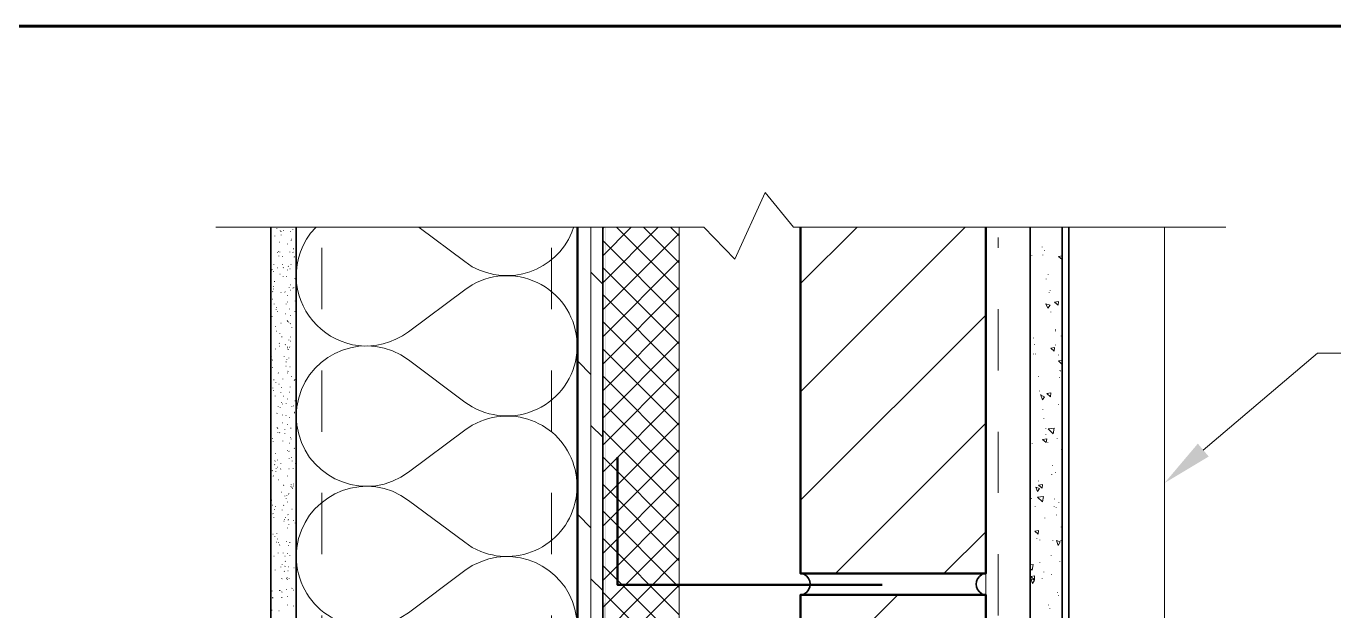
# Model space of a CAD drawing. Header units: inches. Extents: x 5 to 516, y -193 to 129.
# Drawn here: x 351.83 to 353.964, y -9.514 to -8.559 of the extents above; entities that cross this region are included whole.
import ezdxf

# ---------------------------------------------------------------- set-up
doc = ezdxf.new("R2010")
doc.units = ezdxf.units.IN
doc.header["$MEASUREMENT"] = 0
doc.linetypes.add('PDF_IMPORT', pattern=[1, 0.8, -0.2])
doc.layers.add('PDF6_Geometry', color=7, linetype='Continuous')
doc.layers.add('PDF6_Solid Fills', color=7, linetype='Continuous')

msp = doc.modelspace()

# ---------------------------------------------------------------- hatches: boundary and pattern name
at = {"layer": 'PDF6_Solid Fills', "transparency": 33554559}
msp.add_hatch(color=256, dxfattribs=at).paths.add_polyline_path([(352.7768121, -10.8211384), (352.7768121, -10.8155819), (353.0084785, -10.8155815), (353.0107008, -10.8105821), (353.1340341, -10.8100266), (353.1340341, -10.8050266), (353.0073675, -10.8050262), (353.0051453, -10.8105818), (352.7768121, -10.8105815), (352.7768121, -8.887805), (352.7757009, -8.887805), (352.775701, -9.5000261), (352.771812, -9.5000264), (352.771812, -10.8155819), (352.775701, -10.8155819), (352.775701, -10.8211384)])

# ---------------------------------------------------------------- linework, layer by layer
at = {"layer": 'PDF6_Geometry', "lineweight": 60}
msp.add_lwpolyline([(356.8940342, -11.7255821), (356.8940342, -8.5589156), (334.3940348, -8.5589156), (334.3940348, -12.3344711)], dxfattribs=at)
at = {"layer": 'PDF6_Geometry', "lineweight": 15}
for points in [[(352.1401456, -8.8872485), (352.9362567, -8.8872485), (352.9868123, -8.9394707), (353.0362567, -8.8305819), (353.0823678, -8.8872485), (353.7879234, -8.8872485)], [(352.2395899, -8.8900268), (352.2395899, -8.8894712)], [(352.2457008, -8.89336), (352.2451453, -8.8939155)], [(352.2468119, -8.8939149), (352.2462563, -8.8944705)], [(352.2501451, -8.892805), (352.2501451, -8.8933605)], [(352.2618118, -8.894471), (352.2618118, -8.8939155)], [(352.2657011, -8.8911378), (352.2657011, -8.8905823)], [(352.302923, -8.8878046), (352.2945896, -8.8966935)], [(352.4718121, -8.8878046), (352.5462566, -8.9433602), (352.5584788, -8.9516935)], [(352.720701, -8.8955824), (352.7234788, -8.8878046)], [(352.7312564, -10.8211384), (352.7312564, -8.887805)], [(352.7518122, -10.8211384), (352.7518122, -8.887805)], [(352.7712564, -8.8894707), (352.7729231, -8.887804)], [(352.7712564, -8.9339156), (352.8173676, -8.8878044)], [(352.7712564, -8.9778043), (352.8612564, -8.8878044)], [(352.7712564, -8.8878046), (352.7712564, -10.8211379), (352.8962564, -10.8211379), (352.8962564, -8.8878046)], [(352.7712564, -9.0222492), (352.8962564, -8.8972492)], [(352.8962564, -8.9894711), (352.7940342, -8.8878044)], [(352.8962564, -8.9455823), (352.8384787, -8.8878045)], [(352.8962564, -8.9011374), (352.8823676, -8.8878041)], [(353.0940341, -8.9789154), (353.1857007, -8.8878043)], [(353.0940341, -9.1561378), (353.3623674, -8.8878044)], [(353.3962564, -8.8878046), (353.3962564, -10.3211379), (353.4690342, -10.3211379), (353.4690342, -8.8878046)], [(353.5318121, -10.3211384), (353.6879232, -10.3211384), (353.6879232, -8.887805)], [(352.2295898, -8.9072488), (352.2295898, -8.9066933)], [(352.2362562, -8.9011374), (352.2362562, -8.901693)], [(352.2445897, -8.9116931), (352.2440342, -8.9116931)], [(352.2468119, -8.8994714), (352.2468119, -8.9000269)], [(352.256812, -8.9150263), (352.256812, -8.9144707)], [(352.2629229, -8.9083599), (352.2629229, -8.9089155)], [(352.263479, -8.9066939), (352.2629234, -8.9066939)], [(352.8962564, -9.033916), (352.7712564, -8.908916)], [(353.4884788, -8.9200267), (353.4884788, -8.9194711)], [(352.240701, -8.9283602), (352.240701, -8.9289158)], [(352.2423676, -8.9261381), (352.2423676, -8.9266936)], [(352.2429231, -8.9339156), (352.2429231, -8.9344711)], [(352.2445897, -8.9272492), (352.2445897, -8.9278047)], [(352.249034, -8.9350266), (352.2484785, -8.9350266)], [(352.2607008, -8.9278041), (352.2607008, -8.9272486)], [(352.2657011, -8.9278041), (352.2662567, -8.9283597)], [(352.2668122, -8.9222488), (352.2668122, -8.9228043)], [(352.2679233, -8.9361377), (352.2679233, -8.9355821)], [(352.2690343, -8.9355816), (352.2684788, -8.9355816)], [(353.4712565, -8.9339156), (353.4712565, -8.93336)], [(353.4895899, -8.9328045), (353.4895899, -8.9322489)], [(353.4923676, -8.925027), (353.4923676, -8.9244715)], [(353.5212564, -8.9339156), (353.5151453, -8.9350267)], [(353.5212564, -8.9394714), (353.5212564, -8.940027), (353.5151453, -8.935027)], [(352.2312564, -8.956138), (352.2318119, -8.9566936)], [(352.2334785, -8.9594712), (352.2340341, -8.9594712)], [(352.2345902, -8.9489155), (352.2345902, -8.9483599)], [(352.2412565, -8.9533598), (352.240701, -8.9533598)], [(352.248479, -8.9483605), (352.248479, -8.947805)], [(352.2501451, -8.9528048), (352.2495895, -8.9533604)], [(352.256812, -8.956693), (352.256812, -8.9572485)], [(352.2584786, -8.9505827), (352.2579231, -8.9511382)], [(352.2607008, -8.9550269), (352.2612563, -8.9550269)], [(352.2629229, -8.9483605), (352.2623673, -8.9483605)], [(352.7712564, -8.9800265), (352.751812, -8.960582)], [(352.7712564, -9.066138), (352.8962564, -8.941138)], [(352.8962564, -9.0778048), (352.7712564, -8.9528048)], [(352.2357012, -8.9755822), (352.2357012, -8.9761378)], [(352.2445897, -8.9639155), (352.2451453, -8.9639155)], [(352.2495901, -8.9678048), (352.2495901, -8.9683603)], [(352.2551454, -8.9678048), (352.2551454, -8.9683603)], [(352.2612563, -8.9811375), (352.2618119, -8.9811375)], [(352.2695899, -8.971138), (352.2690343, -8.9716935)], [(353.4951452, -8.972249), (353.4951452, -8.9716935)], [(353.4979232, -8.9644716), (353.4979232, -8.963916)], [(352.232923, -8.9922493), (352.2323674, -8.9928049)], [(352.232923, -9.0044711), (352.2323674, -9.0044711)], [(352.2340341, -8.9839158), (352.2334785, -8.9839158)], [(352.2340341, -8.9878051), (352.2340341, -8.9883606)], [(352.2462563, -8.9939154), (352.2468119, -8.9939154)], [(352.2523678, -8.9928043), (352.2529233, -8.9933599)], [(352.256812, -8.9989157), (352.256812, -8.9994713)], [(352.2595897, -8.9850268), (352.2595897, -8.9855824)], [(352.2623679, -8.9900272), (352.2618124, -8.9900272)], [(352.2657011, -8.9866929), (352.2662567, -8.9866929)], [(352.2673677, -8.9855818), (352.2673677, -8.9850263)], [(352.4545896, -9.0578046), (352.5462563, -8.9894713)], [(352.7712564, -9.1105818), (352.8962564, -8.9855818)], [(352.8962564, -9.1222486), (352.7712564, -8.9972486)], [(353.4995898, -8.9939154), (353.4995898, -8.9933598)], [(353.5012567, -8.9905822), (353.5012567, -8.9900266)], [(352.2295898, -9.0078043), (352.2295898, -9.0072487)], [(352.2301453, -9.0211382), (352.2301453, -9.0216937)], [(352.2351451, -9.0122485), (352.2351451, -9.0128041)], [(352.2384789, -9.0183599), (352.2390344, -9.0183599)], [(352.2384789, -9.0216931), (352.2384789, -9.0211376)], [(352.2412565, -9.0250263), (352.240701, -9.0250263)], [(352.2545899, -9.0122485), (352.2545899, -9.0128041)], [(352.256812, -9.0094714), (352.256812, -9.0089159)], [(352.2601452, -9.0205821), (352.2601452, -9.0211376)], [(352.2690343, -9.0244714), (352.2690343, -9.0250269)], [(352.2695899, -9.0078043), (352.2695899, -9.0072487)], [(352.7312564, -9.0233603), (352.7295897, -9.0216936)], [(353.4945897, -9.0122485), (353.4973675, -9.0194707), (353.5012564, -9.0144707)], [(353.5012567, -9.0144707), (353.49459, -9.0122484)], [(353.5023677, -9.0261374), (353.5023677, -9.0255819)], [(353.5151453, -9.0083595), (353.5145897, -9.0144707), (353.5084786, -9.0094707)], [(353.5151456, -9.0083604), (353.5084789, -9.0094715)], [(352.2318119, -9.0328038), (352.2318119, -9.0322482)], [(352.2468119, -9.0439156), (352.2462563, -9.0439156)], [(352.2534788, -9.0289156), (352.2529233, -9.0289156)], [(352.2562565, -9.0394713), (352.2568121, -9.0400269)], [(352.256812, -9.0411374), (352.256812, -9.0416929)], [(352.2590342, -9.0416935), (352.2584786, -9.042249)], [(352.2618118, -9.0444706), (352.2612563, -9.0450261)], [(352.2618118, -9.0316939), (352.2618118, -9.0311383)], [(352.2707009, -9.0450267), (352.2712565, -9.0455822)], [(352.7712564, -9.1544717), (352.8962564, -9.0294717)], [(352.8962564, -9.1661374), (352.7712564, -9.0411374)], [(353.0940341, -9.332804), (353.3962563, -9.0305818)], [(352.2373678, -9.0494709), (352.2373678, -9.0500265)], [(352.2384789, -9.0566934), (352.2390344, -9.0566934)], [(352.2445897, -9.0611377), (352.2445897, -9.0605821)], [(352.2479229, -9.066138), (352.2473674, -9.066138)], [(352.2618118, -9.066138), (352.2618118, -9.0666936)], [(352.264034, -9.050582), (352.264034, -9.0511375)], [(353.4740344, -9.0683602), (353.4740344, -9.0678046)], [(353.5101452, -9.0544713), (353.5101452, -9.0539157)], [(353.5101452, -9.0566934), (353.5101452, -9.0561379)], [(353.5195898, -9.065027), (353.5195898, -9.0644714)], [(352.2373678, -9.0861372), (352.2373678, -9.0855817)], [(352.2434787, -9.0766937), (352.2440342, -9.0772493)], [(352.2445897, -9.081693), (352.2440342, -9.081693)], [(352.2534788, -9.0789159), (352.2529233, -9.0794714)], [(352.256812, -9.0833601), (352.256812, -9.0828046)], [(352.256812, -9.0861372), (352.256812, -9.0855817)], [(352.2584786, -9.0861372), (352.2584786, -9.0866928)], [(352.2590342, -9.0716934), (352.2590342, -9.0711378)], [(352.2607008, -9.082804), (352.2601452, -9.0833596)], [(352.2618118, -9.0733605), (352.2612563, -9.0733605)], [(352.7712564, -9.1989155), (352.8962564, -9.0739155)], [(352.8962564, -9.2105823), (352.7712564, -9.0855823)], [(353.475701, -9.0789159), (353.475701, -9.0783603)], [(353.5084786, -9.0833601), (353.5023675, -9.0844712)], [(353.5084786, -9.0833604), (353.5079231, -9.0894716), (353.5023675, -9.0844716)], [(353.5101452, -9.0800269), (353.5101452, -9.0794714)], [(352.2301453, -9.0989162), (352.2307009, -9.0994717)], [(352.2323675, -9.1039154), (352.2318119, -9.104471)], [(352.2512567, -9.0983601), (352.2512567, -9.0989156)], [(352.2545899, -9.1072486), (352.2540343, -9.1072486)], [(352.2545899, -9.1078047), (352.2545899, -9.1072492)], [(352.255701, -9.1039154), (352.255701, -9.1033599)], [(352.2590342, -9.1005822), (352.2590342, -9.1011378)], [(352.7518122, -9.1278039), (352.7312567, -9.1066928)], [(353.4740344, -9.0944708), (353.4740344, -9.0939152)], [(353.4773676, -9.0944708), (353.4773676, -9.0939152)], [(353.5212564, -9.1044715), (353.5151453, -9.1055826)], [(353.5212564, -9.1111379), (353.5151453, -9.1055823)], [(353.5151456, -9.0961379), (353.5151456, -9.0955824)], [(353.7512567, -9.2511379), (353.9373678, -9.0928045), (354.0879233, -9.0928045)], [(352.2301453, -9.1211375), (352.2295898, -9.1211375)], [(352.2323675, -9.1155822), (352.2323675, -9.1161377)], [(352.2418121, -9.1250268), (352.2423676, -9.1255823)], [(352.2540344, -9.113915), (352.2545899, -9.113915)], [(352.256812, -9.1250268), (352.256812, -9.1255823)], [(352.2579231, -9.1222486), (352.2573675, -9.1228041)], [(352.2612563, -9.1150272), (352.2607007, -9.1150272)], [(352.264034, -9.1311382), (352.2634784, -9.1311382)], [(352.7712564, -9.2433604), (352.8962564, -9.1178048)], [(352.8962564, -9.255026), (352.7712564, -9.130026)], [(353.4823674, -9.1316932), (353.4823674, -9.1311376)], [(353.5168122, -9.1328043), (353.5168122, -9.1322487)], [(353.5173677, -9.1211375), (353.5173677, -9.1205819)], [(353.5184788, -9.1222486), (353.5184788, -9.121693)], [(353.5207009, -9.1155822), (353.5207009, -9.1150266)], [(352.232923, -9.1494714), (352.232923, -9.1500269)], [(352.2340341, -9.1539156), (352.2340341, -9.1544712)], [(352.2345902, -9.1366935), (352.2345902, -9.136138)], [(352.2379234, -9.1405828), (352.2379234, -9.1411384)], [(352.2429231, -9.1433599), (352.2434787, -9.1433599)], [(352.2473674, -9.1489153), (352.2473674, -9.1494708)], [(352.249034, -9.1355825), (352.249034, -9.1350269)], [(352.2612563, -9.1483603), (352.2612563, -9.1478047)], [(352.2684788, -9.1366935), (352.2679232, -9.1372491)], [(352.2690343, -9.1355825), (352.2690343, -9.136138)], [(352.2368123, -9.1633603), (352.2368123, -9.1628047)], [(352.2462563, -9.1572488), (352.2462563, -9.1566933)], [(352.2473674, -9.1733599), (352.2468119, -9.1733599)], [(352.248479, -9.1761381), (352.248479, -9.1755825)], [(352.2501451, -9.1633603), (352.2495895, -9.1633603)], [(352.2545899, -9.175027), (352.2545899, -9.1755826)], [(352.256812, -9.1672484), (352.256812, -9.167804)], [(352.2607008, -9.1566939), (352.2601452, -9.1566939)], [(352.2690343, -9.1705828), (352.2695899, -9.1705828)], [(352.7712564, -9.2872492), (352.8962564, -9.1622492)], [(352.8962564, -9.2989159), (352.7712564, -9.173916)], [(353.4840343, -9.1550267), (353.4840343, -9.1544711)], [(353.4862564, -9.160582), (353.4862564, -9.1600265)], [(353.4923676, -9.1639152), (353.4862565, -9.161693)], [(353.4923677, -9.1639156), (353.4890344, -9.1689156), (353.4862566, -9.1616934)], [(353.5023677, -9.1578038), (353.4957011, -9.1589149)], [(353.5023678, -9.1578041), (353.5018122, -9.1639152), (353.4957011, -9.1589152)], [(352.2401455, -9.1905819), (352.2395899, -9.1911375)], [(352.2418121, -9.1794713), (352.2418121, -9.1800268)], [(352.2451453, -9.1816934), (352.2451453, -9.182249)], [(352.248479, -9.1933602), (352.248479, -9.1939157)], [(352.2540344, -9.1944712), (352.2545899, -9.1944712)], [(352.264034, -9.1794713), (352.264034, -9.1800268)], [(352.2668122, -9.1789152), (352.2673677, -9.1789152)], [(352.2684788, -9.1894709), (352.2679232, -9.1894709)], [(352.2684788, -9.1905819), (352.2684788, -9.1900264)], [(352.2723677, -9.1805827), (352.2712566, -9.1955827), (352.2723677, -9.2105827)], [(353.4895899, -9.1850266), (353.4895899, -9.1844711)], [(353.5151456, -9.1766931), (353.5151456, -9.1761375)], [(352.2401455, -9.2150265), (352.2401455, -9.214471)], [(352.240701, -9.2155826), (352.2412566, -9.2161382)], [(352.2479229, -9.206693), (352.2484785, -9.206693)], [(352.2523678, -9.2178047), (352.2523678, -9.2172492)], [(352.256812, -9.2094712), (352.256812, -9.2100267)], [(352.2601452, -9.1983605), (352.2601452, -9.197805)], [(352.2623679, -9.2155826), (352.2623679, -9.2150271)], [(352.2623679, -9.2161376), (352.2623679, -9.215582)], [(352.4418121, -9.2955827), (352.4545899, -9.2872493), (352.5462566, -9.2183604)], [(352.7712564, -9.2300265), (352.751812, -9.2111376)], [(352.7712564, -9.331693), (352.8962564, -9.206693)], [(352.8962564, -9.3433597), (352.7712564, -9.2183597)], [(353.1512565, -9.4528048), (353.3962565, -9.2072492)], [(353.4912565, -9.2000266), (353.4912565, -9.199471)], [(353.4945897, -9.2161376), (353.4945897, -9.215582)], [(353.5079231, -9.2155823), (353.5062565, -9.2244711), (353.4979231, -9.2166934)], [(353.5079231, -9.2155826), (353.4979231, -9.2166937)], [(352.2323675, -9.2322486), (352.2323675, -9.231693)], [(352.2334785, -9.2378051), (352.2334785, -9.2372495)], [(352.2412565, -9.222804), (352.2412565, -9.2222484)], [(352.2445897, -9.222249), (352.2440342, -9.2228046)], [(352.249034, -9.2366929), (352.249034, -9.2361373)], [(352.2523678, -9.2233601), (352.2523678, -9.2239156)], [(352.2618118, -9.2311375), (352.2618118, -9.230582)], [(352.2629229, -9.2328047), (352.2629229, -9.2333603)], [(353.4957008, -9.2328039), (353.4951452, -9.238915), (353.4890341, -9.233915)], [(353.4957008, -9.2328047), (353.4890341, -9.2339158)], [(353.4945897, -9.2261383), (353.4945897, -9.2255828)], [(353.4973674, -9.238915), (353.4973674, -9.2383594)], [(353.5129231, -9.2322486), (353.5129231, -9.231693)], [(352.2373678, -9.2566932), (352.2379234, -9.2566932)], [(352.256812, -9.251694), (352.256812, -9.2511384)], [(352.2590342, -9.2528039), (352.2595897, -9.2533594)], [(352.2601452, -9.2400272), (352.2595897, -9.2400272)], [(352.2679233, -9.2478047), (352.2684788, -9.2483602)], [(352.2707009, -9.2544711), (352.2707009, -9.2550266)], [(352.7712564, -9.3755818), (352.8962564, -9.2505818)], [(353.471812, -9.2405822), (353.471812, -9.2400266)], [(353.5212564, -9.2528039), (353.5201453, -9.2494706)], [(353.5212564, -9.2500268), (353.5201453, -9.2494712)], [(352.2357012, -9.2744714), (352.2362568, -9.2750269)], [(352.2368123, -9.2689149), (352.2362567, -9.2694705)], [(352.2384789, -9.2816939), (352.2384789, -9.2811383)], [(352.240701, -9.2789156), (352.2401455, -9.2789156)], [(352.240701, -9.2672489), (352.240701, -9.2678044)], [(352.2462563, -9.2816939), (352.2457008, -9.2822494)], [(352.2462563, -9.2733603), (352.2462563, -9.2728047)], [(352.2595897, -9.2816939), (352.2590341, -9.2816939)], [(352.2595897, -9.2650267), (352.2595897, -9.2644712)], [(352.263479, -9.2633596), (352.263479, -9.2639151)], [(352.2645901, -9.2689149), (352.2645901, -9.2694705)], [(352.2662567, -9.2811378), (352.2662567, -9.2816933)], [(352.2701454, -9.2728042), (352.2701454, -9.2733598)], [(352.7312564, -9.2733603), (352.7295897, -9.2716936)], [(352.8962564, -9.3872485), (352.7712564, -9.2622485)], [(353.5051454, -9.2766935), (353.5051454, -9.2761379)], [(352.2318119, -9.284471), (352.2323675, -9.2850265)], [(352.2334785, -9.2933606), (352.2340341, -9.2939162)], [(352.2379234, -9.2866931), (352.2379234, -9.2861375)], [(352.2418121, -9.2994709), (352.2423676, -9.2994709)], [(352.256812, -9.2933606), (352.256812, -9.2939162)], [(352.7712564, -9.4200266), (352.8962564, -9.2950267)], [(353.4690341, -9.2905824), (353.4690341, -9.2900268)], [(353.4823674, -9.301693), (353.4823674, -9.3011375)], [(353.5034788, -9.2916935), (353.5034788, -9.2911379)], [(353.5040343, -9.2916935), (353.5040343, -9.2911379)], [(353.5101452, -9.2878042), (353.5101452, -9.2872486)], [(352.2473674, -9.3200262), (352.2468119, -9.3200262)], [(352.2501456, -9.308915), (352.2507012, -9.3083594), (352.2501456, -9.3083594)], [(352.255701, -9.3250266), (352.255701, -9.3255821)], [(352.2590342, -9.3233605), (352.2584786, -9.3233605)], [(352.2590342, -9.3228044), (352.2590342, -9.3222489)], [(352.2623679, -9.3100266), (352.2629235, -9.3105822)], [(352.2629229, -9.3066934), (352.2629229, -9.307249)], [(352.264034, -9.3116938), (352.2645895, -9.3122493)], [(352.2651456, -9.3139159), (352.26459, -9.3139159)], [(352.2668122, -9.3061373), (352.2668122, -9.3066929)], [(352.2668122, -9.3094716), (352.2668122, -9.3100272)], [(352.8962564, -9.4316934), (352.7712564, -9.3066934)], [(353.4840342, -9.3139151), (353.4807008, -9.3189151), (353.477923, -9.3116929)], [(353.4840343, -9.3139159), (353.4779232, -9.3116937)], [(353.4890344, -9.3072487), (353.4884788, -9.3133598), (353.4823677, -9.3083598)], [(353.4890344, -9.3072495), (353.4823677, -9.3083606)], [(352.2307009, -9.3305819), (352.2301453, -9.3311374)], [(352.2307009, -9.3333601), (352.2307009, -9.3328046)], [(352.232923, -9.3411376), (352.2323674, -9.3411376)], [(352.2373678, -9.3433597), (352.2373678, -9.3439153)], [(352.2507012, -9.3411376), (352.2501456, -9.3416931)], [(352.2523678, -9.3261376), (352.2523678, -9.3255821)], [(352.2545899, -9.3300269), (352.2545899, -9.3294714)], [(352.256812, -9.3355823), (352.256812, -9.3361378)], [(352.7712564, -9.4639154), (352.8962564, -9.3389154)], [(353.4707009, -9.3300269), (353.4707009, -9.3294714)], [(353.4768121, -9.3439158), (353.4768121, -9.3433603)], [(353.490701, -9.3266934), (353.4890344, -9.3355823), (353.480701, -9.3278045)], [(353.490701, -9.3266937), (353.480701, -9.3278048)], [(353.5079231, -9.3433597), (353.5079231, -9.3428042)], [(353.5084786, -9.331138), (353.5084786, -9.3305824)], [(353.5112563, -9.3450269), (353.5112563, -9.3444713)], [(353.5157011, -9.3372494), (353.5157011, -9.3366939)], [(352.232923, -9.3544715), (352.2334785, -9.3550271)], [(352.2345902, -9.3616929), (352.2345902, -9.3611373)], [(352.2362562, -9.3483601), (352.2357006, -9.3483601)], [(352.2479229, -9.3494711), (352.2479229, -9.3489156)], [(352.2512567, -9.3672493), (352.2507012, -9.3672493)], [(352.2518122, -9.363915), (352.2518122, -9.3644706)], [(352.2540344, -9.3611379), (352.2534788, -9.3611379)], [(352.2573676, -9.3561375), (352.2579231, -9.3566931)], [(352.2579231, -9.3655822), (352.2579231, -9.3650266)], [(352.2584786, -9.3650272), (352.2584786, -9.3644716)], [(352.2645901, -9.347804), (352.2640345, -9.347804)], [(352.2668122, -9.3655822), (352.2668122, -9.3661377)], [(352.7518122, -9.3778039), (352.7312567, -9.3566928)], [(352.8962564, -9.4755822), (352.7712564, -9.3505822)], [(353.4929231, -9.362249), (353.4929231, -9.3616934)], [(353.5118121, -9.3572486), (353.5118121, -9.356693)], [(352.232923, -9.3883596), (352.2334785, -9.3883596)], [(352.2395899, -9.3866935), (352.2395899, -9.3872491)], [(352.256812, -9.3778039), (352.256812, -9.3783594)], [(352.2590342, -9.3733596), (352.2590342, -9.3728041)], [(352.2695899, -9.3705825), (352.2695899, -9.370027)], [(352.2707009, -9.3828042), (352.2707009, -9.3822487)], [(352.7712564, -9.5083603), (352.8962564, -9.3833603)], [(353.327923, -9.4528048), (353.3962564, -9.3844715)], [(353.4823674, -9.3822485), (353.4818119, -9.3883596), (353.4762563, -9.3833596)], [(353.4823674, -9.3822493), (353.4762563, -9.3833604)], [(353.5195898, -9.3772489), (353.5195898, -9.3766934)], [(352.2362562, -9.3922489), (352.2362562, -9.3916933)], [(352.2390344, -9.4016935), (352.2384789, -9.4016935)], [(352.240701, -9.3961382), (352.240701, -9.3966937)], [(352.2423676, -9.4022485), (352.2423676, -9.4016929)], [(352.2445897, -9.4055817), (352.2440342, -9.4061372)], [(352.2551454, -9.4005824), (352.2551454, -9.401138)], [(352.2584786, -9.4066939), (352.2579231, -9.4066939)], [(352.2607008, -9.402804), (352.2607008, -9.4022485), (352.2607008, -9.4016929)], [(352.2712565, -9.4033595), (352.2712565, -9.402804)], [(352.8962564, -9.5200271), (352.7712564, -9.3950271)], [(353.4795898, -9.3955821), (353.4795898, -9.3950265)], [(353.4845898, -9.3983603), (353.4845898, -9.3978047)], [(353.5057009, -9.3989153), (353.5057009, -9.3983597)], [(353.5179231, -9.4011383), (353.5145897, -9.4066939), (353.511812, -9.3989161)], [(353.5179232, -9.4011374), (353.5118121, -9.3989152)], [(353.5190343, -9.3994714), (353.5190343, -9.3989158)], [(352.2351451, -9.4244709), (352.2345896, -9.4244709)], [(352.2418121, -9.4189156), (352.2418121, -9.4194711)], [(352.2495901, -9.4189156), (352.2495901, -9.4194711)], [(352.2523678, -9.4244709), (352.2529233, -9.4244709)], [(352.256812, -9.4200266), (352.256812, -9.4205822)], [(352.2607008, -9.4233598), (352.2607008, -9.4239154)], [(352.7712564, -9.5528041), (352.8962564, -9.4272486)], [(353.5029233, -9.4233598), (353.5029233, -9.4228043)], [(353.5207009, -9.4233598), (353.5207009, -9.4228043)], [(352.2368123, -9.4466934), (352.2368123, -9.4472489)], [(352.2462563, -9.441693), (352.2462563, -9.4422486)], [(352.2479229, -9.4372487), (352.2479229, -9.4378043)], [(352.2512567, -9.4489155), (352.2518123, -9.449471)], [(352.2529233, -9.4405819), (352.2523677, -9.4411375)], [(352.2534788, -9.4322495), (352.2529233, -9.4328051)], [(352.2579231, -9.4483605), (352.2573675, -9.4483605)], [(352.2579231, -9.441693), (352.2584787, -9.441693)], [(352.2679233, -9.4433602), (352.2673677, -9.4433602)], [(352.8962564, -9.5644709), (352.7712564, -9.4394709)], [(353.4734787, -9.4378039), (353.471812, -9.4472483), (353.4690342, -9.4444705)], [(353.4734789, -9.4378048), (353.4690344, -9.4383604)], [(353.4845898, -9.4350266), (353.4845898, -9.434471)], [(353.4912565, -9.4505827), (353.4912565, -9.4500271)], [(353.5173677, -9.4328045), (353.5173677, -9.4322489)], [(352.2473674, -9.4605822), (352.247923, -9.4611378)], [(352.255701, -9.4605822), (352.2551454, -9.4611378)], [(352.2562565, -9.4583601), (352.2562565, -9.4589157)], [(352.256812, -9.4622494), (352.256812, -9.4616939)], [(352.2595897, -9.4600273), (352.2595897, -9.4605828)], [(352.7712564, -9.4805826), (352.751812, -9.4611381)], [(352.7712564, -9.5966929), (352.8962564, -9.4716929)], [(353.4757009, -9.4633603), (353.4723675, -9.4689158), (353.4695898, -9.461138)], [(353.475701, -9.456693), (353.4695899, -9.4578041)], [(353.475701, -9.4566933), (353.475701, -9.4628044), (353.4695899, -9.4578044)], [(353.475701, -9.4633593), (353.4695899, -9.4611371)], [(353.4884788, -9.4611372), (353.4884788, -9.4605817)], [(353.5034788, -9.4544708), (353.5034788, -9.4539153)], [(352.2295898, -9.48836), (352.2295898, -9.4889156)], [(352.2301453, -9.4850268), (352.2307009, -9.4850268)], [(352.2318119, -9.4811375), (352.2318119, -9.4816931)], [(352.232923, -9.4922493), (352.2323674, -9.4928049)], [(352.232923, -9.4916932), (352.232923, -9.4911377)], [(352.2434787, -9.4805826), (352.2440342, -9.4805826)], [(352.2451453, -9.4800265), (352.2451453, -9.480582)], [(352.2473674, -9.4828047), (352.247923, -9.4833603)], [(352.2479229, -9.4916932), (352.2473674, -9.4916932)], [(352.2551454, -9.4789154), (352.2551454, -9.479471)], [(352.2573676, -9.4900272), (352.256812, -9.4900272)], [(352.2645901, -9.4766933), (352.2640345, -9.4772488)], [(352.2668122, -9.4800265), (352.2662566, -9.4800265)], [(352.8962564, -9.6083597), (352.7712564, -9.4833597)], [(353.0940341, -9.6461382), (353.252923, -9.4872493)], [(353.5134787, -9.4839158), (353.5134787, -9.4833602)], [(353.5151456, -9.48836), (353.5151456, -9.4878045)], [(352.2312564, -9.5122485), (352.2318119, -9.5122485)], [(352.2434787, -9.5133596), (352.2429231, -9.5133596)], [(352.256812, -9.5039161), (352.256812, -9.5044716)], [(352.2668122, -9.5061382), (352.2668122, -9.5055827)], [(352.2707009, -9.4983596), (352.2707009, -9.4978041)], [(353.4984787, -9.504471), (353.4984787, -9.5039155)], [(353.5007009, -9.5100264), (353.5007009, -9.5094708)]]:
    msp.add_lwpolyline(points, dxfattribs=at)
at = {"layer": 'PDF6_Geometry', "lineweight": 35}
for points in [[(352.2712565, -8.8878046), (352.2712565, -10.7794713), (352.2295898, -10.7794713)], [(352.2295898, -10.7794717), (352.2295898, -8.887805)], [(352.7712564, -8.8878046), (352.7712564, -10.8211379), (352.7295898, -10.8211379), (352.7295898, -8.8878046)], [(353.531812, -8.8878046), (353.531812, -10.3211379), (353.5212564, -10.3211379), (353.5212564, -8.8878046), (353.5212564, -10.3211379), (353.4690342, -10.3211379), (353.4690342, -8.8878046)], [(353.0995896, -9.4539156), (353.0940341, -9.4528045)], [(353.3962564, -9.4528048), (353.3907009, -9.4539159)], [(353.0940341, -9.487249), (353.0995896, -9.4861378)], [(353.3907009, -9.4861381), (353.3962564, -9.4872492)]]:
    msp.add_lwpolyline(points, dxfattribs=at)
at = {"layer": 'PDF6_Geometry', "linetype": 'PDF_IMPORT', "lineweight": 15, "ltscale": 0.083889}
for points in [[(352.3129231, -10.8211384), (352.3129231, -8.8878045)], [(352.6879231, -10.8211384), (352.6879231, -8.8878045)]]:
    msp.add_lwpolyline(points, dxfattribs=at)
at = {"layer": 'PDF6_Geometry', "lineweight": 50}
for points in [[(353.3962564, -8.8878046), (353.3962564, -9.4528046), (353.0940342, -9.4528046), (353.0940342, -8.8878046)], [(353.2273676, -9.4711379), (352.7951454, -9.4711379), (352.7951454, -9.2628046)]]:
    msp.add_lwpolyline(points, dxfattribs=at)
at = {"layer": 'PDF6_Geometry', "linetype": 'PDF_IMPORT', "lineweight": 15, "ltscale": 0.041667}
msp.add_lwpolyline([(353.416812, -10.3211384), (353.416812, -8.9039156)], dxfattribs=at)
at = {"layer": 'PDF6_Geometry', "lineweight": 15}
for points in [[(352.7290342, -9.0916937), (352.7295898, -9.0766937, 0.560279444), (352.5584787, -8.9811381), (352.5462565, -8.9894715)], [(352.4418121, -9.0955827), (352.4545899, -9.103916), (352.5462566, -9.1728049), (352.5584788, -9.1805827, 0.561507188), (352.7295899, -9.0850271), (352.7290343, -9.0705827)], [(352.4418121, -9.3250268), (352.4545899, -9.3333602), (352.5462566, -9.4016935), (352.5584788, -9.4100268), (352.5723677, -9.4166935, 0.48871545), (352.7284788, -9.3250268), (352.7295899, -9.3100268), (352.7284788, -9.2955824, 0.493464642), (352.5723677, -9.2039157), (352.5584788, -9.2105824), (352.5462566, -9.2183602)], [(352.2723677, -9.4100268), (352.2712566, -9.4250268), (352.2723677, -9.4394713, 0.535424118), (352.4418121, -9.5244713), (352.4545899, -9.5166935), (352.5462566, -9.4478049), (352.5584788, -9.4394715), (352.5723677, -9.4333604)]]:
    msp.add_lwpolyline(points, format="xyb", dxfattribs=at)
at = {"layer": 'PDF6_Geometry', "lineweight": 50}
msp.add_lwpolyline([(353.0940341, -10.1194712), (353.0940341, -9.487249), (353.3962563, -9.487249), (353.3962563, -10.1194712)], close=True, dxfattribs=at)
at = {"layer": 'PDF6_Geometry', "lineweight": 15}
msp.add_lwpolyline([(352.2707009, -9.496693), (352.2707009, -9.4961375)], close=True, dxfattribs=at)
for points in [[(352.2945896, -8.8966935), (352.2174693, -9.0054435), (352.3452378, -9.1351842), (352.4545896, -9.0578046)], [(352.5584788, -8.9516935), (352.6187473, -8.9849528), (352.6947843, -8.9590361), (352.720701, -8.8955824)], [(352.4418121, -9.0955827), (352.371201, -9.0560919), (352.2821732, -9.1007586), (352.2723677, -9.1805827)], [(352.2723677, -9.2105827), (352.2821732, -9.2904067), (352.371201, -9.3350826), (352.4418121, -9.2955827)], [(352.4418121, -9.3250268), (352.3718492, -9.2847768), (352.2818121, -9.3304713), (352.2723677, -9.4100268)], [(352.7284788, -9.5244715), (352.7195251, -9.4507956), (352.6407195, -9.4048604), (352.5723677, -9.4333604)]]:
    msp.add_open_spline(points, degree=3, dxfattribs=at)
at = {"layer": 'PDF6_Geometry', "lineweight": 35}
for points in [[(353.0995896, -9.4861378), (353.1133119, -9.4789249), (353.1133119, -9.4611286), (353.0995896, -9.4539156)], [(353.3907009, -9.4539159), (353.377099, -9.4623048), (353.377099, -9.4777492), (353.3907009, -9.4861381)]]:
    msp.add_open_spline(points, degree=3, dxfattribs=at)
at = {"layer": 'PDF6_Solid Fills', "lineweight": 50, "transparency": 33554559}
msp.add_solid([(353.7601452, -9.2616935), (353.687923, -9.3050269), (353.7423674, -9.2405824)], dxfattribs=at)

doc.saveas('drawing.dxf')
